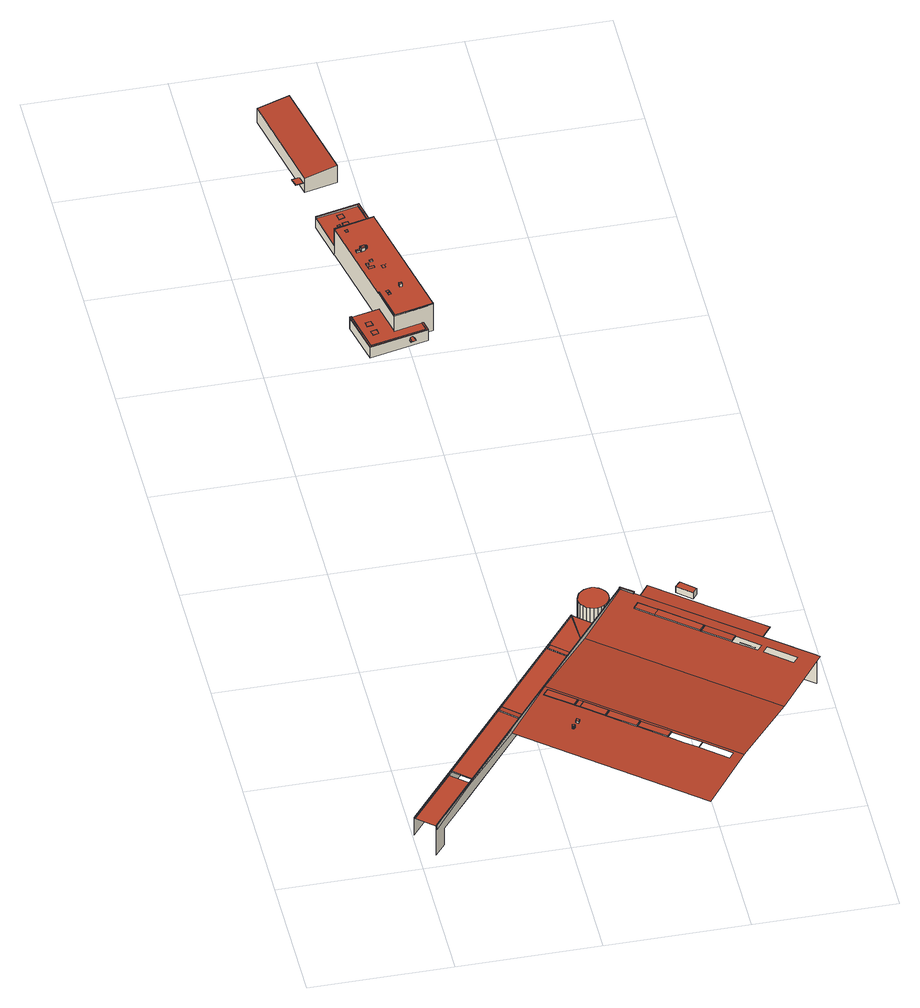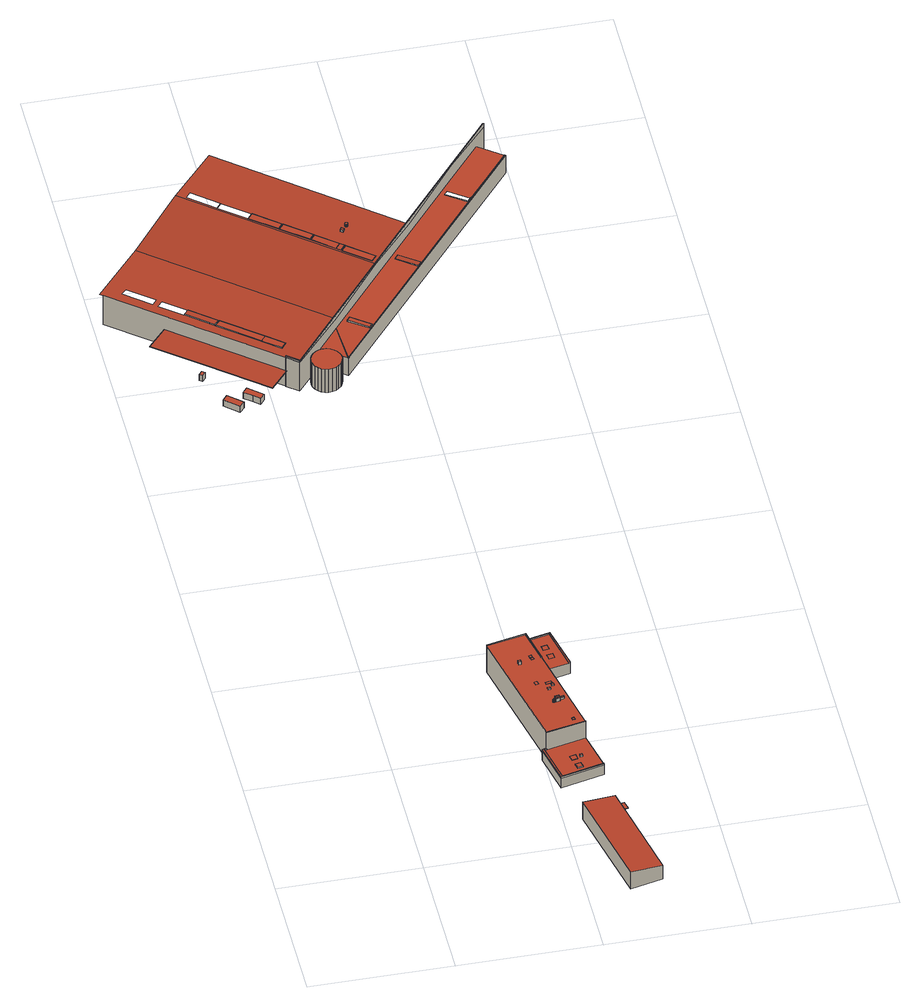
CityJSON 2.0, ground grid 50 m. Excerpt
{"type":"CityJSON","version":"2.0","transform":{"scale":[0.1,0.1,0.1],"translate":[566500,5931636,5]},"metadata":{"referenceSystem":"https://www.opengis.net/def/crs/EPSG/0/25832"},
"CityObjects":{
"building1":{"type":"Building","attributes":{"Grundfläche 2D":"30178.297120","Grundhöhe NN":"5.269"},"children":["building1-1","building1-2","building1-3","building1-4"],"geometry":[{"type":"MultiSurface","lod":"3","boundaries":[[[0,1,2,3]],[[1,4,5,2]],[[6,7,8,9,10,11,12],[13,14,15,16],[2,5,17,3,9],[18,19,20,21]],[[22,23,24,25]],[[26,27,28,29,30,31,32,33]],[[32,34,35,36,37,38,39,40,41,42,29,28,27,26,33]],[[43,44,45,46,47]],[[8,48,47,46,9]],[[13,16,49,50]],[[51,31,30,52,53,54,55,56]],[[57,58,50,49]],[[57,49,16,15]],[[50,58,14,13]],[[15,14,58,57]],[[23,22,44,43]],[[59,60,7,6,12,11,61,62,63,51,56,55,54,53,52,64,65,66,67]],[[68,69,70,71]],[[72,68,71,73]],[[74,69,68,72]],[[69,74,75,70]],[[76,77,40,39],[78,79,80,81],[82,83,84,85,86],[87,88,89,90],[71,70,75,73],[91,92,93,94,95,96],[86,97,98,99]],[[74,72,73,75]],[[100,101,102]],[[97,103,101,100,98]],[[104,102,101,103]],[[99,102,104,86]],[[97,86,104,103]],[[105,106,85,84]],[[19,18,107,108]],[[85,82,86]],[[109,105,84,83]],[[110,111,108,107]],[[112,106,105,109]],[[106,112,82,85]],[[110,107,18,21]],[[108,111,20,19]],[[21,20,111,110]],[[113,114,87,90]],[[112,109,83,82]],[[115,113,90,89]],[[116,114,113,115]],[[114,116,88,87]],[[116,115,89,88]],[[48,8,7]],[[77,117,41,40]],[[60,48,7]],[[43,47,48,23]],[[24,23,48,60,59,118]],[[119,120,121,122]],[[120,123,124,121]],[[64,52,125]],[[65,64,125]],[[65,125,126,127,66]],[[128,126,125,52]],[[126,128,129,127]],[[122,121,124,130]],[[131,119,122,130]],[[132,131,130,133]],[[134,124,123,135]],[[136,133,130,124,134]],[[117,137,138,139,128,52,42,41],[140,135,123,120,119,131,132],[141,142,143,144],[145,146,147,148],[149,150,151,152]],[[140,132,133,136]],[[153,154,145,148]],[[136,134,135,140]],[[155,153,148,147]],[[139,156,129,128]],[[157,154,153,155]],[[154,157,146,145]]],"semantics":{"surfaces":[{"type":"WallSurface"},{"type":"RoofSurface"}],"values":[0,0,1,0,1,0,1,0,0,0,1,0,0,0,0,0,0,0,1,0,1,0,0,0,1,0,0,0,0,1,0,1,1,0,0,0,0,0,0,0,1,0,0,1,1,1,0,0,0,0,1,1,0,1,0,1,0,0,0,1,1,0,0,0,0,0,1,0]}}]},
"building1-1":{"type":"BuildingInstallation","parents":["building1"],"geometry":[{"type":"MultiSurface","lod":"3","boundaries":[[[158,159,160,161,162,163,164,165,166,167,168,169,170,171,172,173,174,175,176,177,178,179,180,181,182]],[[169,168,183,184]],[[170,169,184,185]],[[171,170,185,186]],[[172,171,186,187]],[[173,172,187,188]],[[174,173,188,189]],[[175,174,189,190]],[[176,175,190,191]],[[177,176,191,192]],[[178,177,192,193]],[[179,178,193,194]],[[180,179,194,195]],[[181,180,195,196]],[[182,181,196,197]],[[158,182,197,198]],[[159,158,198,199]],[[160,159,199,200]],[[161,160,200,201]],[[162,161,201,202]],[[163,162,202,203]],[[164,163,203,204]],[[165,164,204,205]],[[166,165,205,206]],[[167,166,206,207]],[[168,167,207,183]]],"semantics":{"surfaces":[{"type":"RoofSurface"},{"type":"WallSurface"}],"values":[0,1,1,1,1,1,1,1,1,1,1,1,1,1,1,1,1,1,1,1,1,1,1,1,1,1]}}]},
"building1-2":{"type":"BuildingInstallation","parents":["building1"],"geometry":[{"type":"MultiSurface","lod":"3","boundaries":[[[208,209,210,211]],[[211,210,212,213]],[[208,211,213,214]],[[209,208,214,215]],[[210,209,215,212]]],"semantics":{"surfaces":[{"type":"RoofSurface"},{"type":"WallSurface"}],"values":[0,1,1,1,1]}}]},
"building1-3":{"type":"BuildingInstallation","parents":["building1"],"geometry":[{"type":"MultiSurface","lod":"3","boundaries":[[[216,217,100,102]],[[99,218,216,102]],[[218,219,217,216]],[[219,98,100,217]]],"semantics":{"surfaces":[{"type":"RoofSurface"},{"type":"WallSurface"}],"values":[0,1,1,1]}}]},
"building1-4":{"type":"BuildingInstallation","parents":["building1"],"geometry":[{"type":"MultiSurface","lod":"3","boundaries":[[[220,221,222,223,224,225,226]],[[30,29,42,227,224,223,222]],[[227,128,126,226,225,224]],[[126,125,65,220,226]],[[65,64,52,30,222,221,220]]],"semantics":{"surfaces":[{"type":"RoofSurface"},{"type":"WallSurface"}],"values":[0,1,1,1,1]}}]},
"building2":{"type":"Building","attributes":{"Grundfläche 2D":"84.589997","Grundhöhe NN":"6.394"},"geometry":[{"type":"Solid","lod":"3","boundaries":[[[[228,229,230,231,232,233,234,235,236,237,238,239,240,241,242,243,244,245,246,247,248,249,250,251,252]],[[253,254,234,233]],[[255,253,233,232]],[[256,255,232,231]],[[254,257,235,234]],[[257,258,236,235]],[[258,259,237,236]],[[259,260,238,237]],[[260,261,239,238]],[[261,262,240,239]],[[262,263,241,240]],[[263,264,242,241]],[[264,265,243,242]],[[265,266,244,243]],[[266,267,245,244]],[[267,268,246,245]],[[268,269,247,246]],[[269,270,248,247]],[[270,271,249,248]],[[271,272,250,249]],[[272,273,251,250]],[[273,274,252,251]],[[274,275,228,252]],[[275,276,229,228]],[[276,277,230,229]],[[277,256,231,230]],[[272,271,270,269,268,267,266,265,264,263,262,261,260,259,258,257,254,253,255,256,277,276,275,274,273]]]],"semantics":{"surfaces":[{"type":"RoofSurface"},{"type":"WallSurface"},{"type":"GroundSurface"}],"values":[[0,1,1,1,1,1,1,1,1,1,1,1,1,1,1,1,1,1,1,1,1,1,1,1,1,1,2]]}}]},
"building3":{"type":"Building","attributes":{"Grundfläche 2D":"1126.998620","Grundhöhe NN":"6.634"},"children":["building3-1","building3-2","building3-3","building3-4","building3-5","building3-6","building3-7","building3-8","building3-9","building3-10","building3-11","building3-12","building3-13","building3-14","building3-15","building3-16","building3-17","building3-18","building3-19","building3-20"],"geometry":[{"type":"Solid","lod":"3","boundaries":[[[[278,279,280,281,282,283,284,285,286,287,288,289]],[[290,291,292,293,294,295,296,297,298,299,300]],[[301,302,303,304,305,306,307,308]],[[309,310,311,312,313,314,315,316]],[[317,318,319,320,321,322]],[[323,314,282,281]],[[314,313,283,282]],[[313,312,284,283]],[[311,285,284]],[[311,284,312]],[[311,310,286,285]],[[310,309,287,286]],[[309,316,288,287]],[[324,325,279,278]],[[325,326,280,279]],[[326,323,281,280]],[[327,328,305,304]],[[328,329,306,305]],[[329,330,307,306]],[[318,317,301,308]],[[302,301,317,322]],[[322,321,303,302]],[[321,327,304,303]],[[328,327,331,332]],[[329,328,332,333]],[[330,329,333,334]],[[327,321,320,335,331]],[[315,314,323,336,337]],[[325,324,338,339]],[[326,325,339,340]],[[323,326,340,336]],[[335,320,319,298,297,296,295,294,315,337,341,342]],[[308,307,330,334,343,300,299,298,319,318]],[[291,290,300,343,338,324,278]],[[292,291,278,289]],[[293,292,289,288]],[[293,288,316,315,294]],[[340,339,338,343,334,333,332,331,335,342,341,337,336]]]],"semantics":{"surfaces":[{"type":"RoofSurface"},{"type":"WallSurface"},{"type":"GroundSurface"}],"values":[[0,0,0,0,0,1,1,1,1,1,1,1,1,1,1,1,1,1,1,1,1,1,1,1,1,1,1,1,1,1,1,1,1,1,1,1,1,2]]}}]},
"building3-1":{"type":"BuildingInstallation","parents":["building3"],"geometry":[{"type":"MultiSurface","lod":"3","boundaries":[[[344,345,346,347]],[[347,346,348,349]],[[344,347,349,350]],[[345,344,350,351]],[[346,345,351,348]]],"semantics":{"surfaces":[{"type":"RoofSurface"},{"type":"WallSurface"}],"values":[0,1,1,1,1]}}]},
"building3-2":{"type":"BuildingInstallation","parents":["building3"],"geometry":[{"type":"MultiSurface","lod":"3","boundaries":[[[352,353,354,355,356,357,358,359]],[[296,297,298,356,355,354]],[[356,298,299,300,358,357]],[[300,290,359,358]],[[352,359,290,360]],[[353,352,360,361]],[[361,296,354,353]]],"semantics":{"surfaces":[{"type":"RoofSurface"},{"type":"WallSurface"}],"values":[0,1,1,1,1,1,1]}}]},
"building3-3":{"type":"BuildingInstallation","parents":["building3"],"geometry":[{"type":"MultiSurface","lod":"3","boundaries":[[[362,363,364,365,366,367,368,369,370,371]],[[369,368,372,373]],[[370,369,373,374]],[[371,370,374,375]],[[362,371,375,376]],[[364,363,377,378]],[[363,362,376,377]],[[365,364,378,379]],[[366,365,379,380]],[[367,366,380,381]],[[368,367,381,372]]],"semantics":{"surfaces":[{"type":"RoofSurface"},{"type":"WallSurface"}],"values":[0,1,1,1,1,1,1,1,1,1,1]}}]},
"building3-4":{"type":"BuildingInstallation","parents":["building3"],"geometry":[{"type":"MultiSurface","lod":"3","boundaries":[[[382,383,384,385]],[[385,384,386,387]],[[382,385,387,388]],[[383,382,388,389]],[[384,383,389,386]]],"semantics":{"surfaces":[{"type":"RoofSurface"},{"type":"WallSurface"}],"values":[0,1,1,1,1]}}]},
"building3-5":{"type":"BuildingInstallation","parents":["building3"],"geometry":[{"type":"MultiSurface","lod":"3","boundaries":[[[390,391,392,393]]],"semantics":{"surfaces":[{"type":"RoofSurface"}],"values":[0]}}]},
"building3-6":{"type":"BuildingInstallation","parents":["building3"],"geometry":[{"type":"MultiSurface","lod":"3","boundaries":[[[394,395,396,397]],[[397,396,294,295]],[[394,397,295,292]],[[395,394,292,293]],[[396,395,293,294]]],"semantics":{"surfaces":[{"type":"RoofSurface"},{"type":"WallSurface"}],"values":[0,1,1,1,1]}}]},
"building3-7":{"type":"BuildingInstallation","parents":["building3"],"geometry":[{"type":"MultiSurface","lod":"3","boundaries":[[[398,399,400,401]],[[398,401,402,403]],[[401,400,404,402]],[[399,398,403,405]],[[400,399,405,404]]],"semantics":{"surfaces":[{"type":"RoofSurface"},{"type":"WallSurface"}],"values":[0,1,1,1,1]}}]},
"building3-8":{"type":"BuildingInstallation","parents":["building3"],"geometry":[{"type":"MultiSurface","lod":"3","boundaries":[[[406,407,408]],[[406,408,409]],[[410,409,411]],[[406,409,410]],[[412,413,408,407]],[[413,414,415,411,409,408]],[[415,416,410,411]],[[410,416,412,407,406]]],"semantics":{"surfaces":[{"type":"RoofSurface"},{"type":"WallSurface"}],"values":[0,0,0,0,1,1,1,1]}}]},
"building3-9":{"type":"BuildingInstallation","parents":["building3"],"geometry":[{"type":"MultiSurface","lod":"3","boundaries":[[[417,418,419,420]],[[419,418,421,422]],[[417,420,423,424]],[[418,417,424,421]],[[420,419,422,423]]],"semantics":{"surfaces":[{"type":"RoofSurface"},{"type":"WallSurface"}],"values":[0,1,1,1,1]}}]},
"building3-10":{"type":"BuildingInstallation","parents":["building3"],"geometry":[{"type":"MultiSurface","lod":"3","boundaries":[[[425,426,427,428,429,430,431,432,433,434,435,436,437,438,439,440,441,442,443,444,445,446,447,448,449],[375,374,373,372,381,380,379,378,377,376]],[[430,429,450,451]],[[431,430,451,452]],[[432,431,452,453]],[[433,432,453,454]],[[428,427,455,456]],[[429,428,456,450]],[[434,433,454,457]],[[435,434,457,458]],[[436,435,458,459]],[[437,436,459,460]],[[438,437,460,461]],[[439,438,461,462]],[[440,439,462,463]],[[441,440,463,464]],[[442,441,464,465]],[[443,442,465,466]],[[444,443,466,467]],[[445,444,467,468]],[[446,445,468,469]],[[447,446,469,470]],[[448,447,470,471]],[[449,448,471,472]],[[425,449,472,473]],[[426,425,473,474]],[[427,426,474,455]]],"semantics":{"surfaces":[{"type":"RoofSurface"},{"type":"WallSurface"}],"values":[0,1,1,1,1,1,1,1,1,1,1,1,1,1,1,1,1,1,1,1,1,1,1,1,1,1]}}]},
"building3-11":{"type":"BuildingInstallation","parents":["building3"],"geometry":[{"type":"MultiSurface","lod":"3","boundaries":[[[475,476,477,478]],[[478,477,479,480]],[[475,478,480,481]],[[476,475,481,482]],[[477,476,482,479]]],"semantics":{"surfaces":[{"type":"RoofSurface"},{"type":"WallSurface"}],"values":[0,1,1,1,1]}}]},
"building3-12":{"type":"BuildingInstallation","parents":["building3"],"geometry":[{"type":"MultiSurface","lod":"3","boundaries":[[[483,484,485]],[[483,485,486]],[[487,486,485,488]],[[489,487,488,490]],[[491,489,490,492]],[[488,485,484,493,494,492,490]],[[494,495,491,492]],[[495,496,497,483,486,487,489,491]],[[497,493,484,483]]],"semantics":{"surfaces":[{"type":"RoofSurface"},{"type":"WallSurface"}],"values":[0,0,0,0,0,1,1,1,1]}}]},
"building3-13":{"type":"BuildingInstallation","parents":["building3"],"geometry":[{"type":"MultiSurface","lod":"3","boundaries":[[[498,499,500,501]],[[501,500,502,503]],[[498,501,503,504]],[[499,498,504,505]],[[500,499,505,502]]],"semantics":{"surfaces":[{"type":"RoofSurface"},{"type":"WallSurface"}],"values":[0,1,1,1,1]}}]},
"building3-14":{"type":"BuildingInstallation","parents":["building3"],"geometry":[{"type":"MultiSurface","lod":"3","boundaries":[[[506,507,508,509]],[[509,508,510,511]],[[506,509,511,512]],[[507,506,512,513]],[[508,507,513,510]]],"semantics":{"surfaces":[{"type":"RoofSurface"},{"type":"WallSurface"}],"values":[0,1,1,1,1]}}]},
"building3-15":{"type":"BuildingInstallation","parents":["building3"],"geometry":[{"type":"MultiSurface","lod":"3","boundaries":[[[514,515,516,517]],[[515,514,518,519]],[[514,517,520,518]],[[517,516,521,520]],[[516,515,519,521]]],"semantics":{"surfaces":[{"type":"RoofSurface"},{"type":"WallSurface"}],"values":[0,1,1,1,1]}}]},
"building3-16":{"type":"BuildingInstallation","parents":["building3"],"geometry":[{"type":"MultiSurface","lod":"3","boundaries":[[[522,523,524,525]],[[526,527,525,524]],[[522,525,527,528]],[[523,522,528,529]],[[529,526,524,523]]],"semantics":{"surfaces":[{"type":"RoofSurface"},{"type":"WallSurface"}],"values":[0,1,1,1,1]}}]},
"building3-17":{"type":"BuildingInstallation","parents":["building3"],"geometry":[{"type":"MultiSurface","lod":"3","boundaries":[[[530,531,532,533]],[[533,532,534,535]],[[530,533,535,536]],[[531,530,536,537]],[[532,531,537,534]]],"semantics":{"surfaces":[{"type":"RoofSurface"},{"type":"WallSurface"}],"values":[0,1,1,1,1]}}]},
"building3-18":{"type":"BuildingInstallation","parents":["building3"],"geometry":[{"type":"MultiSurface","lod":"3","boundaries":[[[538,539,540,541]],[[541,540,542,543]],[[538,541,543,544]],[[539,538,544,545]],[[540,539,545,542]]],"semantics":{"surfaces":[{"type":"RoofSurface"},{"type":"WallSurface"}],"values":[0,1,1,1,1]}}]},
"building3-19":{"type":"BuildingInstallation","parents":["building3"],"geometry":[{"type":"MultiSurface","lod":"3","boundaries":[[[546,547,548,549]],[[550,551,546,549,552]],[[553,554,547,546,551]],[[554,555,548,547]],[[555,552,549,548]]],"semantics":{"surfaces":[{"type":"RoofSurface"},{"type":"WallSurface"}],"values":[0,1,1,1,1]}}]},
"building3-20":{"type":"BuildingInstallation","parents":["building3"],"geometry":[{"type":"MultiSurface","lod":"3","boundaries":[[[556,557,558]],[[559,556,558,560]],[[559,560,561]],[[558,557,562,563]],[[560,558,563,564]],[[561,560,564,565]],[[556,559,561,565,562,557]],[[564,563,562,565]]],"semantics":{"surfaces":[{"type":"RoofSurface"},{"type":"WallSurface"},{"type":"OuterCeilingSurface"}],"values":[0,0,0,1,1,1,1,2]}}]},
"building4":{"type":"Building","attributes":{"Grundfläche 2D":"16.125956","Grundhöhe NN":"7.064"},"geometry":[{"type":"Solid","lod":"3","boundaries":[[[[566,567,568,569,570]],[[571,572,570,569]],[[572,573,566,570]],[[573,574,567,566]],[[574,575,568,567]],[[575,571,569,568]],[[575,574,573,572,571]]]],"semantics":{"surfaces":[{"type":"RoofSurface"},{"type":"WallSurface"},{"type":"GroundSurface"}],"values":[[0,1,1,1,1,1,2]]}}]},
"building5":{"type":"Building","attributes":{"Grundfläche 2D":"443.619060","Grundhöhe NN":"6.683"},"children":["building5-1"],"geometry":[{"type":"Solid","lod":"3","boundaries":[[[[576,577,578,579]],[[579,580,581,576]],[[577,576,581,582]],[[578,577,582,583]],[[579,578,583,580]],[[581,580,583,582]]]],"semantics":{"surfaces":[{"type":"RoofSurface"},{"type":"WallSurface"},{"type":"GroundSurface"}],"values":[[0,1,1,1,1,2]]}}]},
"building5-1":{"type":"BuildingInstallation","parents":["building5"],"geometry":[{"type":"MultiSurface","lod":"3","boundaries":[[[584,585,586,587]],[[588,589,584,587]],[[590,588,587,586]],[[589,591,585,584]],[[591,590,586,585]],[[591,589,588,590]]],"semantics":{"surfaces":[{"type":"RoofSurface"},{"type":"WallSurface"},{"type":"OuterCeilingSurface"}],"values":[0,1,1,1,1,2]}}]},
"building6":{"type":"Building","attributes":{"Grundfläche 2D":"2.344935","Grundhöhe NN":"7.064"},"children":["building6-1"],"geometry":[{"type":"Solid","lod":"3","boundaries":[[[[592,593,594,595]],[[596,597,595,594]],[[597,598,592,595]],[[598,599,593,592]],[[599,596,594,593]],[[599,598,597,596]]]],"semantics":{"surfaces":[{"type":"RoofSurface"},{"type":"WallSurface"},{"type":"GroundSurface"}],"values":[[0,1,1,1,1,2]]}}]},
"building6-1":{"type":"BuildingInstallation","parents":["building6"],"geometry":[{"type":"MultiSurface","lod":"3","boundaries":[[[600,601,602,603,604,605,606]],[[601,600,607,608]],[[602,601,608,609]],[[603,602,609,610]],[[604,603,610,611]],[[612,606,605,604,611,613]],[[600,606,612,607]],[[608,607,612,613]],[[608,613,609]],[[611,610,609,613]]],"semantics":{"surfaces":[{"type":"RoofSurface"},{"type":"WallSurface"},{"type":"OuterCeilingSurface"}],"values":[0,1,1,1,1,1,1,2,2,2]}}]},
"building7":{"type":"Building","attributes":{"Grundfläche 2D":"16.632041","Grundhöhe NN":"6.873"},"geometry":[{"type":"Solid","lod":"3","boundaries":[[[[614,615,616,617]],[[618,619,617,616]],[[619,620,614,617]],[[620,621,615,614]],[[621,618,616,615]],[[621,620,619,618]]]],"semantics":{"surfaces":[{"type":"RoofSurface"},{"type":"WallSurface"},{"type":"GroundSurface"}],"values":[[0,1,1,1,1,2]]}}]}
},
"vertices":[
[164,354,82],[176,369,82],[176,369,78],[164,354,78],[243,315,77],[243,315,74],[204,238,74],[732,887,74],[724,1044,78],[11,170,78],[10,168,78],[92,101,74],[93,103,74],[403,648,78],[470,593,74],[458,578,74],[391,633,78],[231,300,74],[614,902,78],[625,915,78],[689,862,74],[678,849,74],[7,171,78],[724,1049,78],[724,1049,3],[7,171,3],[98,104,132],[400,475,132],[401,476,132],[897,1086,132],[895,1087,132],[57,58,132],[59,56,132],[97,103,132],[59,56,116],[97,103,120],[98,104,120],[206,237,130],[400,475,115],[401,476,115],[552,662,130],[734,885,115],[897,1086,129],[724,1049,80],[7,171,80],[10,168,80],[11,170,80],[726,1047,80],[726,1047,78],[391,633,82],[403,648,82],[57,58,116],[895,1087,129],[732,887,115],[550,664,130],[399,478,115],[204,238,130],[458,578,78],[470,593,78],[808,981,3],[808,981,74],[92,101,3],[57,58,3],[57,58,112],[897,1089,129],[898,1091,129],[898,1091,3],[897,1089,3],[541,625,130],[558,646,131],[558,646,129],[541,625,128],[628,555,130],[628,555,128],[645,576,131],[645,576,129],[971,5,115],[1124,193,130],[1091,210,129],[1074,189,128],[988,260,128],[1005,281,129],[824,429,129],[807,408,128],[720,479,128],[737,500,129],[734,503,129],[826,426,129],[914,356,129],[897,335,128],[810,406,128],[916,353,129],[959,318,129],[1002,284,129],[986,263,128],[943,297,128],[899,333,128],[718,482,128],[645,541,128],[662,562,129],[645,541,130],[645,541,131],[662,562,131],[718,482,131],[734,503,131],[720,479,131],[737,500,132],[614,902,82],[625,915,82],[807,408,131],[678,849,79],[689,862,79],[824,429,132],[810,406,131],[826,426,131],[897,335,131],[914,356,131],[1306,416,115],[726,1047,3],[940,1007,127],[923,986,126],[923,986,129],[940,1007,130],[981,939,125],[981,939,129],[936,1060,129],[939,1058,129],[939,1058,3],[938,1056,129],[938,1056,3],[998,960,130],[998,960,127],[998,961,127],[998,961,130],[1113,831,129],[1113,831,125],[1131,852,130],[1472,620,129],[1464,627,129],[1462,629,129],[1131,852,127],[1312,704,127],[1398,633,127],[1381,612,125],[1295,683,126],[1133,849,127],[1220,778,127],[1203,758,126],[1116,829,125],[1222,777,127],[1295,717,127],[1278,697,126],[1205,756,125],[1116,829,129],[1133,849,131],[1203,758,129],[1462,629,3],[1220,778,131],
[608,448,133],[609,449,133],[609,450,133],[609,451,133],[608,452,133],[608,454,133],[607,455,133],[606,455,133],[605,456,133],[603,456,133],[602,455,133],[601,455,133],[600,454,133],[599,453,133],[599,452,133],[599,450,133],[599,449,133],[599,448,133],[600,447,133],[601,446,133],[602,445,133],[604,445,133],[605,445,133],[606,446,133],[607,447,133],[602,455,122],[601,455,122],[600,454,122],[599,453,122],[599,452,122],[599,450,122],[599,449,121],[599,448,121],[600,447,121],[601,446,121],[602,445,121],[604,445,121],[605,445,122],[606,446,122],[607,447,122],[608,448,122],[609,449,122],[609,450,122],[609,451,122],[608,452,122],[608,454,122],[607,455,122],[606,455,122],[605,456,122],[603,456,122],
[624,467,133],[630,475,133],[622,482,133],[616,473,133],[622,482,124],[616,473,123],[624,467,123],[630,475,124],
[648,573,131],[631,552,130],[648,573,129],[631,552,128],
[898,1091,135],[897,1089,135],[895,1087,135],[897,1086,135],[936,1054,135],[938,1056,135],[939,1058,135],[936,1054,129],
[851,1102,115],[843,1113,115],[833,1121,115],[821,1127,115],[809,1129,115],[796,1128,115],[783,1124,115],[772,1117,115],[763,1108,115],[757,1096,115],[753,1084,115],[753,1071,115],[757,1058,115],[763,1047,115],[772,1037,115],[783,1030,115],[795,1026,115],[808,1025,115],[821,1027,115],[833,1033,115],[843,1041,115],[851,1052,115],[856,1064,115],[857,1077,115],[856,1090,115],[796,1128,14],[783,1124,14],[809,1129,14],[821,1127,14],[772,1117,14],[763,1108,14],[757,1096,14],[753,1084,14],[753,1071,14],[757,1058,14],[763,1047,14],[772,1037,14],[783,1030,14],[795,1026,14],[808,1025,14],[821,1027,14],[833,1033,14],[843,1041,14],[851,1052,14],[856,1064,14],[857,1077,14],[856,1090,14],[851,1102,14],[843,1113,14],[833,1121,14],
[492,3065,63],[506,3069,63],[474,3218,63],[321,3184,63],[322,3179,63],[469,3212,63],[480,3163,63],[480,3162,63],[500,3072,63],[491,3070,63],[492,3068,63],[492,3066,63],[593,2604,132],[492,3065,132],[492,3066,132],[492,3068,132],[353,3037,129],[354,3036,129],[428,2695,129],[429,2690,129],[455,2571,129],[557,2593,131],[593,2601,132],[559,2557,66],[364,2514,66],[330,2669,66],[325,2668,66],[360,2509,66],[566,2554,66],[557,2593,66],[552,2592,66],[491,3070,57],[500,3072,57],[480,3162,57],[480,3163,57],[469,3212,57],[322,3179,58],[353,3037,57],[492,3068,57],[559,2557,63],[552,2592,63],[455,2571,63],[429,2690,63],[330,2669,63],[364,2514,63],[321,3184,58],[492,3065,57],[506,3069,57],[474,3218,57],[325,2668,63],[360,2509,63],[566,2554,63],[557,2593,63],[325,2668,16],[360,2509,16],[566,2554,16],[557,2593,16],[429,2690,16],[321,3184,16],[353,3037,16],[492,3065,16],[506,3069,16],[474,3218,16],[354,3036,16],[428,2695,16],[593,2601,16],
[440,2859,135],[432,2857,135],[434,2850,135],[442,2851,135],[434,2850,130],[442,2851,130],[440,2859,130],[432,2857,130],
[457,2574,133],[430,2695,133],[428,2695,133],[429,2690,133],[455,2571,133],[557,2593,133],[593,2601,133],[593,2604,133],[457,2574,129],[430,2695,129],
[436,2922,144],[435,2922,144],[434,2922,144],[433,2922,144],[433,2921,144],[433,2920,144],[434,2920,144],[435,2920,144],[436,2920,144],[436,2921,144],[434,2920,138],[435,2920,138],[436,2920,138],[436,2921,138],[436,2922,138],[435,2922,138],[434,2922,138],[433,2922,138],[433,2921,138],[433,2920,138],
[393,3022,132],[385,3020,132],[387,3011,132],[395,3013,132],[387,3011,130],[395,3013,130],[393,3022,130],[385,3020,130],
[481,2829,131],[466,2825,131],[469,2811,131],[484,2814,131],
[492,3066,133],[492,3068,133],[353,3037,131],[354,3036,131],
[441,2831,131],[421,2827,131],[423,2817,131],[443,2821,131],[443,2821,130],[441,2831,130],[423,2817,130],[421,2827,130],
[399,2908,140],[400,2904,137],[412,2906,137],[411,2911,140],[398,2912,137],[410,2915,137],[400,2904,130],[412,2906,130],[411,2911,130],[410,2915,130],[398,2912,130],
[466,2689,131],[457,2687,131],[459,2678,131],[468,2680,131],[457,2687,130],[459,2678,130],[468,2680,130],[466,2689,130],
[438,2924,138],[437,2924,138],[436,2925,138],[435,2925,138],[434,2925,138],[433,2925,138],[432,2924,138],[431,2923,138],[431,2922,138],[430,2921,138],[430,2920,138],[431,2919,138],[431,2918,138],[432,2918,138],[433,2917,138],[434,2917,138],[435,2917,138],[436,2917,138],[437,2917,138],[438,2918,138],[438,2919,138],[439,2920,138],[439,2921,138],[439,2922,138],[438,2923,138],[434,2925,130],[433,2925,130],[432,2924,130],[431,2923,130],[431,2922,130],[436,2925,130],[435,2925,130],[430,2921,130],[430,2920,130],[431,2919,130],[431,2918,130],[432,2918,130],[433,2917,130],[434,2917,130],[435,2917,130],[436,2917,130],[437,2917,130],[438,2918,130],[438,2919,130],[439,2920,130],[439,2921,130],[439,2922,130],[438,2923,130],[438,2924,130],[437,2924,130],
[501,2716,143],[503,2707,143],[511,2709,143],[510,2717,143],[511,2709,131],[510,2717,131],[501,2716,131],[503,2707,131],
[427,2923,143],[414,2920,143],[415,2917,147],[428,2920,147],[429,2916,149],[415,2913,149],[430,2912,147],[416,2909,147],[430,2910,143],[417,2907,143],[414,2920,130],[417,2907,130],[430,2910,130],[430,2912,130],[427,2923,130],
[463,2701,131],[454,2699,131],[456,2690,131],[465,2692,131],[456,2690,130],[465,2692,130],[463,2701,130],[454,2699,130],
[425,2842,135],[417,2841,135],[418,2833,135],[426,2835,135],[418,2833,130],[426,2835,130],[425,2842,130],[417,2841,130],
[399,2590,64],[379,2586,64],[383,2566,64],[403,2570,64],[399,2590,63],[379,2586,63],[403,2570,63],[383,2566,63],
[389,2635,64],[369,2631,64],[373,2611,64],[393,2615,64],[373,2611,63],[393,2615,63],[389,2635,63],[369,2631,63],
[411,3181,61],[391,3177,61],[396,3157,61],[415,3162,61],[396,3157,58],[415,3162,58],[411,3181,58],[391,3177,58],
[390,3128,64],[382,3126,64],[383,3117,64],[391,3119,64],[383,3117,58],[391,3119,58],[390,3128,58],[382,3126,58],
[404,3116,61],[424,3120,61],[420,3140,61],[400,3136,61],[402,3127,58],[404,3116,58],[400,3136,58],[415,3118,58],[424,3120,58],[420,3140,58],
[503,2540,56],[499,2539,47],[502,2526,47],[510,2541,56],[520,2530,47],[517,2543,47],[499,2539,45],[502,2526,45],[520,2530,45],[517,2543,45],
[1093,1106,47],[1066,1129,47],[1043,1148,47],[1027,1130,47],[1077,1087,47],[1027,1130,21],[1077,1087,21],[1093,1106,21],[1066,1129,21],[1043,1148,21],
[323,3361,78],[437,3386,92],[356,3759,92],[242,3734,78],[242,3734,17],[323,3361,17],[437,3386,17],[356,3759,17],
[293,3368,48],[320,3374,48],[314,3403,48],[287,3397,48],[287,3397,46],[293,3368,46],[314,3403,46],[320,3374,46],
[1216,989,47],[1205,997,47],[1194,983,47],[1205,975,47],[1194,983,21],[1205,975,21],[1216,989,21],[1205,997,21],
[936,1060,72],[939,1058,72],[938,1056,72],[1286,772,72],[1353,854,79],[1194,983,79],[1001,1141,79],[936,1060,70],[939,1058,70],[938,1056,70],[1286,772,70],[1353,854,77],[1001,1141,77],[1194,983,77],
[1165,1128,46],[1117,1172,46],[1100,1153,46],[1148,1109,46],[1100,1153,19],[1148,1109,19],[1165,1128,19],[1117,1172,19]
]}
